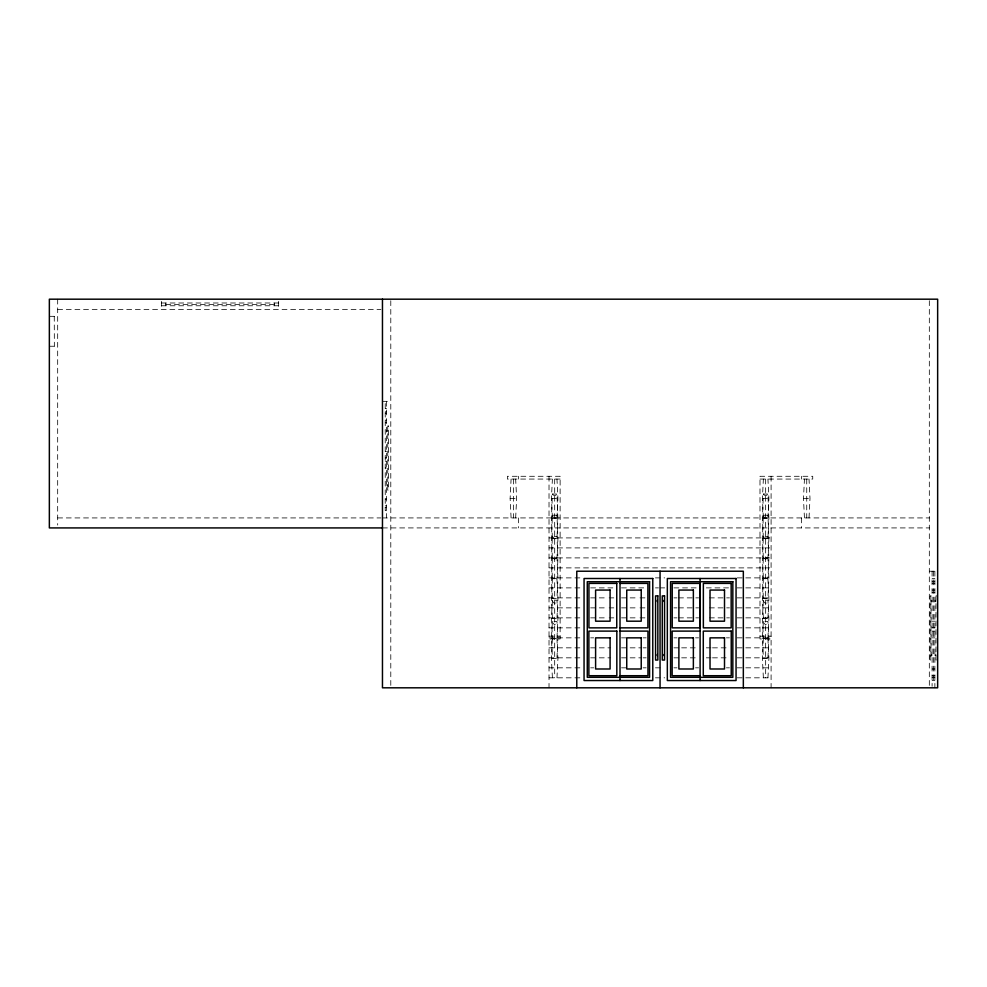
<?xml version="1.0" encoding="UTF-8"?>
<svg xmlns="http://www.w3.org/2000/svg" width="987" height="987" viewBox="0 0 987 987"><rect width="100%" height="100%" fill="white"/><g stroke="black" fill="none" stroke-linecap="round" stroke-linejoin="round"><path stroke-width="0.74" stroke-dasharray="4.93 3.7" d="M552.399 537.915L551.425 518.483L552.399 494.006L556.964 494.006L557.939 518.483L556.964 537.915M763.37 537.915L762.396 518.483L763.37 494.006L767.935 494.006L768.91 518.483L767.935 537.915M552.399 557.902L551.425 538.47L552.399 515.239L556.964 515.239L557.939 538.47L556.964 557.902M763.37 557.902L762.396 538.47L763.37 515.239L767.935 515.239L768.91 538.47L767.935 557.902M552.399 577.888L551.425 558.457L552.399 536.472L556.964 536.472L557.939 558.457L556.964 577.888M763.37 577.888L762.396 558.457L763.37 536.472L767.935 536.472L768.91 558.457L767.935 577.888M552.399 597.875L551.425 578.444L552.399 557.704L556.964 557.704L557.939 578.444L556.964 597.875M763.37 597.875L762.396 578.444L763.37 557.704L767.935 557.704L768.91 578.444L767.935 597.875M511.093 517.928L510.119 498.497L511.093 479.065M515.658 517.928L516.633 498.497L515.658 479.065M552.399 517.928L551.425 498.497L552.399 479.065M552.399 617.862L551.425 598.43L552.399 578.999L556.964 578.999L557.939 598.43L556.964 617.862M556.964 517.928L557.939 498.497L556.964 479.065M552.399 677.822L551.425 658.391L552.399 638.959M556.964 637.849L557.939 618.417L556.964 600.182L552.399 600.182L551.425 618.417L552.399 637.849M556.964 657.836L557.939 638.404L556.964 621.415L552.399 621.415L551.425 638.404L552.399 657.836M556.964 677.822L557.939 658.391L556.964 638.959M763.37 517.928L762.396 498.497L763.37 479.065M763.37 617.862L762.396 598.43L763.37 578.999L767.935 578.999L768.91 598.43L767.935 617.862M767.935 517.928L768.91 498.497L767.935 479.065M763.37 677.822L762.396 658.391L763.37 638.959M767.935 637.849L768.91 618.417L767.935 600.182L763.37 600.182L762.396 618.417L763.37 637.849M767.935 657.836L768.91 638.404L767.935 621.415L763.37 621.415L762.396 638.404L763.37 657.836M767.935 677.822L768.91 658.391L767.935 638.959M804.454 517.928L803.48 498.497L804.454 479.065M809.019 517.928L809.994 498.497L809.019 479.065M161.486 302.997L278.655 302.997M165.779 304.378L274.361 304.378M161.486 305.773L278.655 305.773M57.678 309.462L380.92 309.462M49.35 316.321L57.678 316.321M49.35 346.24L57.678 346.24M382.462 401.339L390.79 401.339M385.238 408.618L386.62 408.618M385.238 411.838L386.62 411.838M385.238 413.504L386.62 413.504M385.238 420.166L386.62 420.166M385.238 422.781L386.62 422.781M386.62 430.443L387.731 430.443M386.62 431.578L387.731 431.578M385.238 451.306L386.62 451.306M385.238 457.968L386.62 457.968M385.238 461.225L386.62 461.225M385.238 467.961L386.62 467.961M560.122 479.065L507.38 479.065L507.38 476.289L560.122 476.289L560.122 638.959L549.019 638.959M759.99 479.065L812.733 479.065L812.733 476.289L759.99 476.289L759.99 638.959L771.094 638.959M386.62 484.592L387.731 484.592M386.62 485.727L387.731 485.727M510.119 498.497L516.633 498.497M551.425 498.497L557.939 498.497M762.396 498.497L768.91 498.497M803.48 498.497L809.994 498.497M385.238 499.101L386.62 499.101M385.238 505.825L386.62 505.825M385.238 507.429L386.62 507.429M386.62 510.649L385.238 510.649L385.238 401.339M57.678 517.928L380.92 517.928M382.462 517.928L929.322 517.928M551.425 518.483L557.939 518.483M762.396 518.483L768.91 518.483M382.462 527.922L929.322 527.922M549.019 537.915L771.094 537.915M551.425 538.47L557.939 538.47M762.396 538.47L768.91 538.47M549.019 547.908L771.094 547.908M549.019 557.902L771.094 557.902M551.425 558.457L557.939 558.457M762.396 558.457L768.91 558.457M549.019 567.895L771.094 567.895M929.322 571.226L936.268 571.226M549.019 577.888L582.947 577.888M655.43 577.888L664.683 577.888M737.166 577.888L771.094 577.888M551.425 578.444L557.939 578.444M762.396 578.444L768.91 578.444M932.098 578.505L934.874 578.505M932.098 581.725L934.874 581.725M932.098 583.391L934.874 583.391M549.019 587.882L582.947 587.882M590.658 587.882L613.791 587.882M621.502 587.882L646.177 587.882M655.43 587.882L658.514 587.882M660.056 587.882L664.683 587.882M673.936 587.882L698.611 587.882M706.322 587.882L729.455 587.882M737.166 587.882L771.094 587.882M932.098 590.053L934.874 590.053M932.098 592.669L934.874 592.669M936.823 595.889L935.984 595.889L935.984 660.056L936.823 660.056M549.019 597.875L582.947 597.875M590.658 597.875L607.622 597.875M609.164 597.875L613.791 597.875M621.502 597.875L638.466 597.875M640.008 597.875L646.177 597.875M673.936 597.875L677.02 597.875M678.562 597.875L698.611 597.875M709.406 597.875L729.455 597.875M737.166 597.875L771.094 597.875M551.425 598.43L557.939 598.43M762.396 598.43L768.91 598.43M930.988 600.33L932.098 600.33M934.874 600.33L935.984 600.33M930.988 601.465L932.098 601.465M934.874 601.465L935.984 601.465M549.019 607.869L582.947 607.869M590.658 607.869L607.622 607.869M609.164 607.869L613.791 607.869M621.502 607.869L638.466 607.869M640.008 607.869L646.177 607.869M673.936 607.869L677.02 607.869M678.562 607.869L698.611 607.869M709.406 607.869L729.455 607.869M737.166 607.869L771.094 607.869M549.019 617.862L582.947 617.862M590.658 617.862L607.622 617.862M609.164 617.862L613.791 617.862M621.502 617.862L638.466 617.862M640.008 617.862L646.177 617.862M673.936 617.862L677.02 617.862M678.562 617.862L698.611 617.862M709.406 617.862L729.455 617.862M737.166 617.862L771.094 617.862M551.425 618.417L557.939 618.417M762.396 618.417L768.91 618.417M932.098 621.193L934.874 621.193M549.019 627.855L582.947 627.855M737.166 627.855L771.094 627.855M932.098 627.855L934.874 627.855M932.098 631.112L934.874 631.112M549.019 636.183L560.122 636.183M759.99 636.183L771.094 636.183M549.019 637.849L582.947 637.849M590.658 637.849L593.742 637.849M621.502 637.849L626.128 637.849M643.092 637.849L646.177 637.849M673.936 637.849L677.02 637.849M695.527 637.849L698.611 637.849M726.37 637.849L729.455 637.849M737.166 637.849L771.094 637.849M932.098 637.849L934.874 637.849M551.425 638.404L557.939 638.404M762.396 638.404L768.91 638.404M549.019 647.842L582.947 647.842M590.658 647.842L610.706 647.842M621.502 647.842L641.55 647.842M643.092 647.842L646.177 647.842M673.936 647.842L680.105 647.842M681.647 647.842L698.611 647.842M706.322 647.842L710.948 647.842M712.491 647.842L729.455 647.842M737.166 647.842L771.094 647.842M930.988 654.48L932.098 654.48M934.874 654.48L935.984 654.48M930.988 655.615L932.098 655.615M934.874 655.615L935.984 655.615M549.019 657.836L582.947 657.836M590.658 657.836L610.706 657.836M621.502 657.836L641.55 657.836M643.092 657.836L646.177 657.836M673.936 657.836L680.105 657.836M681.647 657.836L698.611 657.836M706.322 657.836L710.948 657.836M712.491 657.836L729.455 657.836M737.166 657.836L771.094 657.836M551.425 658.391L557.939 658.391M762.396 658.391L768.91 658.391M549.019 667.829L582.947 667.829M590.658 667.829L593.742 667.829M621.502 667.829L626.128 667.829M643.092 667.829L646.177 667.829M655.43 667.829L661.598 667.829M673.936 667.829L677.02 667.829M695.527 667.829L698.611 667.829M726.37 667.829L729.455 667.829M737.166 667.829L771.094 667.829M932.098 668.989L934.874 668.989M932.098 675.713L934.874 675.713M932.098 677.316L934.874 677.316M549.019 677.822L582.947 677.822M655.43 677.822L664.683 677.822M737.166 677.822L771.094 677.822M932.098 680.536L934.874 680.536M934.874 571.226L934.874 687.816M933.48 571.226L933.48 680.536M932.098 571.226L932.098 686.286M929.322 300.727L929.322 686.286M806.737 479.065L806.737 517.928M801.629 476.289L801.629 479.065M801.629 517.928L801.629 527.922M771.094 476.289L771.094 687.816M765.653 479.065L765.653 677.822M554.682 479.065L554.682 677.822M549.019 476.289L549.019 687.816M518.483 476.289L518.483 479.065M518.483 517.928L518.483 527.922M513.376 479.065L513.376 517.928M390.79 300.727L390.79 686.273M386.62 401.339L386.62 517.928M278.655 301.368L278.655 309.462M274.361 302.997L274.361 305.773M165.779 302.997L165.779 305.773M161.486 301.368L161.486 309.462M57.678 299.184L57.678 525.072M54.26 316.321L54.347 346.24M763.37 536.472A2.912 1.271 29.2 0 0 765.653 539.025A2.912 1.271 -29.2 0 0 767.935 536.472M763.37 621.415A3.22 1.616 35.3 0 0 765.653 624.648A3.22 1.616 -35.3 0 0 767.935 621.415M763.37 515.239A3.121 1.505 33.5 0 0 765.653 518.249A3.121 1.505 -33.5 0 0 767.935 515.239M763.37 494.006A2.554 0.802 19.5 0 0 765.653 495.622A2.554 0.802 -19.5 0 0 767.935 494.006M763.37 600.182A3.232 1.629 35.4 0 0 765.653 603.427A3.232 1.629 -35.4 0 0 767.935 600.182M763.37 557.704A2.455 0.654 15.9 0 0 765.653 559.012A2.455 0.654 -15.9 0 0 767.935 557.704M552.399 494.006A2.554 0.802 19.5 0 0 554.682 495.622A2.554 0.802 -19.5 0 0 556.964 494.006M552.399 557.704A2.455 0.654 15.9 0 0 554.682 559.012A2.455 0.654 -15.9 0 0 556.964 557.704M552.399 600.182A3.232 1.629 35.4 0 0 554.682 603.427A3.232 1.629 -35.4 0 0 556.964 600.182M552.399 621.415A3.22 1.616 35.3 0 0 554.682 624.648A3.22 1.616 -35.3 0 0 556.964 621.415M552.399 536.472A2.912 1.271 29.2 0 0 554.682 539.025A2.912 1.271 -29.2 0 0 556.964 536.472M552.399 515.239A3.121 1.505 33.5 0 0 554.682 518.249A3.121 1.505 -33.5 0 0 556.964 515.239M388.57 426.002L387.731 426.002L387.731 490.169L388.57 490.169L388.57 426.002M930.988 595.889L930.161 595.889L930.161 660.056L930.988 660.056L930.988 595.889"/><path stroke-width="1.48" d="M382.462 527.922L49.35 527.922L49.35 299.184L937.65 299.184L937.65 687.816L382.462 687.816L382.462 299.184M620.083 583.391L647.891 583.391L647.891 627.855L620.083 627.855M620.009 631.112L647.953 631.112L647.953 675.713L620.009 675.713M700.104 631.112L672.159 631.112L672.159 675.713L700.104 675.713M743.334 687.816L743.334 571.226L576.778 571.226L576.778 687.816M700.104 578.505L700.104 581.725M700.104 583.231L700.104 680.536M663.98 600.33L663.98 601.465M663.98 654.48L663.98 655.615M660.056 571.226L660.056 687.816M657.268 600.33L657.268 601.465M657.268 654.48L657.268 655.615M620.009 578.505L620.009 581.725M620.009 583.231L620.009 680.536M652.777 578.505L584.057 578.505L584.057 680.536L652.777 680.536L652.777 578.505M736.055 578.505L667.335 578.505L667.335 680.536L736.055 680.536L736.055 578.505M649.557 581.725L587.277 581.725L587.277 677.316L649.557 677.316L649.557 581.725M732.835 581.725L670.555 581.725L670.555 677.316L732.835 677.316L732.835 581.725M616.752 583.391L588.943 583.391L588.943 627.855L616.752 627.855L616.752 583.391M700.03 583.391L672.221 583.391L672.221 627.855L700.03 627.855L700.03 583.391M731.17 583.391L703.361 583.391L703.361 627.855L731.17 627.855L731.17 583.391M610.089 590.053L595.605 590.053L595.605 621.193L610.089 621.193L610.089 590.053M641.229 590.053L626.745 590.053L626.745 621.193L641.229 621.193L641.229 590.053M693.367 590.053L678.883 590.053L678.883 621.193L693.367 621.193L693.367 590.053M724.507 590.053L710.023 590.053L710.023 621.193L724.507 621.193L724.507 590.053M657.836 595.889L655.565 595.889L655.565 660.056L657.836 660.056L657.836 595.889M664.547 595.889L662.277 595.889L662.277 660.056L664.547 660.056L664.547 595.889M616.826 631.112L588.881 631.112L588.881 675.713L616.826 675.713L616.826 631.112M731.231 631.112L703.287 631.112L703.287 675.713L731.231 675.713L731.231 631.112M610.089 637.849L595.605 637.849L595.605 668.989L610.089 668.989L610.089 637.849M641.229 637.849L626.745 637.849L626.745 668.989L641.229 668.989L641.229 637.849M693.367 637.849L678.883 637.849L678.883 668.989L693.367 668.989L693.367 637.849M724.507 637.849L710.023 637.849L710.023 668.989L724.507 668.989L724.507 637.849"/></g></svg>
